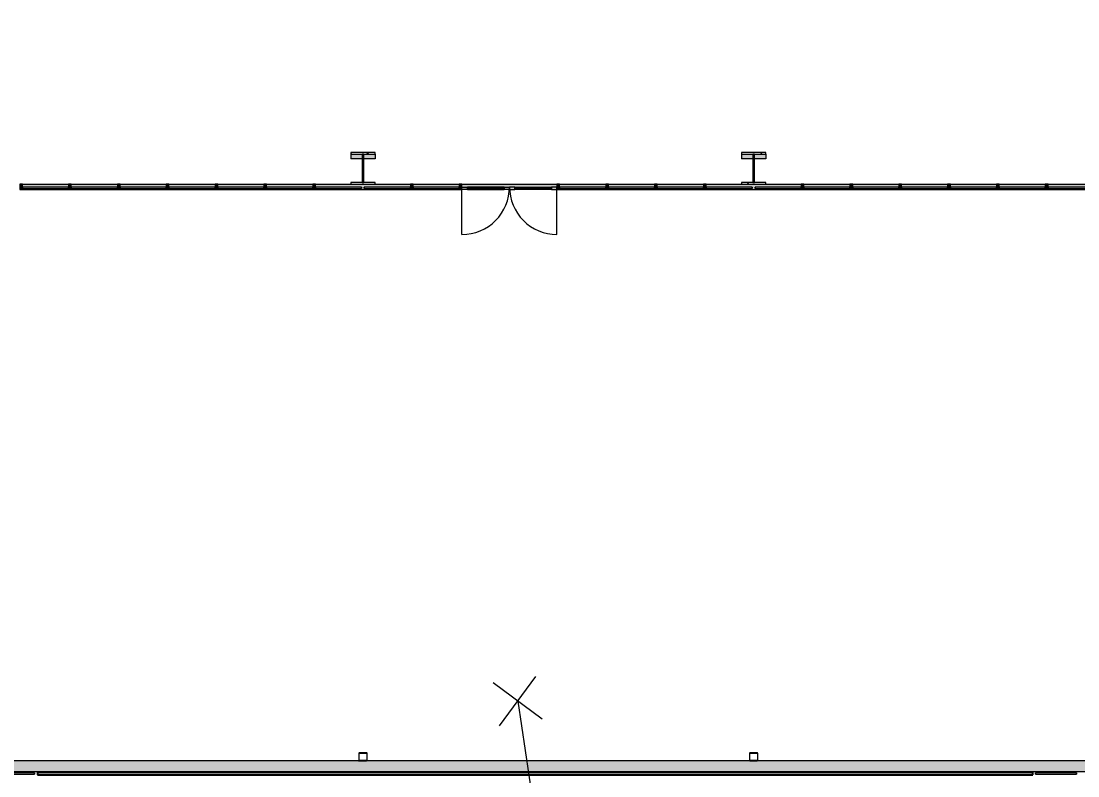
# Model space of a CAD drawing. Header units: inches. Extents: x 20461 to 27285, y -26063 to -19005.
# Drawn here: x 22833 to 23616, y -22798 to -22239 of the extents above; entities that cross this region are included whole.
import ezdxf

# ---------------------------------------------------------------- set-up
doc = ezdxf.new("R2010")
doc.units = ezdxf.units.IN
doc.header["$MEASUREMENT"] = 0
for name, color, linetype, lineweight in [('A-ANNO-DIMS', 211, 'Continuous', 9), ('A-ANNO-DIMS-256', 211, 'Continuous', 9), ('A-DOOR', 31, 'Continuous', 9), ('A-GLAZ-CURT', 52, 'Continuous', 9), ('A-GLAZ-CWMG', 51, 'Continuous', 9), ('A-WALL', 113, 'Continuous', 9), ('C-BLDG-PADS', 91, 'Continuous', 9), ('S-BEAM', 12, 'Continuous', 9), ('S-COLS', 52, 'Continuous', 9)]:
    doc.layers.add(name, color=color, linetype=linetype, lineweight=lineweight)
doc.styles.add('Arial_1', font='arial.ttf', dxfattribs={"height": 23.60479041916167})
doc.dimstyles.new('Arrow_-_3_32__Arial_1', dxfattribs={"dimscale": 12, "dimtxt": 24, "dimasz": 2.666666666666667, "dimexe": 2, "dimexo": 0, "dimgap": 1.333333333333333, "dimtad": 1, "dimjust": 3, "dimdec": 5, "dimrnd": 0.03125, "dimzin": 1, "dimdsep": 46, "dimlunit": 4, "dimtxsty": 'Arial_1', "dimblk1": 'OPEN30', "dimblk2": 'OPEN30', "dimsah": 1, "dimcen": 0.09, "dimazin": 0, "dimtfac": 1, "dimtdec": 4, "dimtix": 1, "dimtmove": 0, "dimatfit": 2, "dimfxl": 1, "dimtvp": 1, "dimtfill": 1, "dimfrac": 2, "dimtolj": 1, "dimtzin": 0, "dimarcsym": 2})
pattern_1 = [(45, (0, 0), (-25.34270703772586, 25.34270703772587), []), (45, (0, 38.4), (-25.34270703772586, 25.34270703772587), [])]

# ---------------------------------------------------------------- blocks, each defined once
blk = doc.blocks.new('HSS-Hollow Structural Section-Column - HSS6X6X1_4-556719-Site Plan - Phase 1')
at = {"layer": 'S-COLS'}
h = blk.add_hatch(dxfattribs=at)
h.set_pattern_fill('FP_2', color=256, style=0, pattern_type=2)
h.set_pattern_definition([(225, (23085.89, -22784.303), (25.34270703772587, -25.34270703772586), []), (225, (23085.89, -22822.703), (25.34270703772587, -25.34270703772586), [])])
h.paths.add_polyline_path([(-2.53400000002307, 3.000000000026602), (-2.863511760056553, 2.863511760059282), (-3.000000000023874, 2.534000000025798), (-2.698755880040153, 2.698755880042199)], flags=0)
h.paths.add_polyline_path([(2.533999999976003, 3.000000000026602), (-2.53400000002307, 3.000000000026602), (-2.53400000002307, 2.7670000000262), (2.533999999976003, 2.7670000000262)], flags=0)
h.paths.add_polyline_path([(2.533999999976003, 3.000000000026602), (2.698755879993086, 2.698755880042199), (2.999999999976807, 2.534000000025798), (2.863511760009487, 2.863511760059282)], flags=0)
h.paths.add_polyline_path([(2.999999999976807, -2.533999999973275), (2.698755879993086, -2.698755879990358), (2.533999999976003, -2.999999999974079), (2.863511760009487, -2.863511760006758)], flags=0)
h.paths.add_polyline_path([(2.766999999977088, 2.534000000025798), (2.766999999977088, -2.533999999973275), (2.999999999976807, -2.533999999973275), (2.999999999976807, 2.534000000025798)], flags=0)
h.paths.add_polyline_path([(-3.000000000023874, -2.533999999973275), (-2.863511760056553, -2.863511760006758), (-2.53400000002307, -2.999999999974079), (-2.698755880040153, -2.698755879990358)], flags=0)
h.paths.add_polyline_path([(-2.767000000024154, 2.534000000025798), (-3.000000000023874, 2.534000000025798), (-3.000000000023874, -2.533999999973275), (-2.767000000024154, -2.533999999973275)], flags=0)
h.paths.add_polyline_path([(2.533999999976003, -2.766999999974359), (-2.53400000002307, -2.766999999974359), (-2.53400000002307, -2.999999999974079), (2.533999999976003, -2.999999999974079)], flags=0)
at = {"layer": 'S-COLS', "lineweight": 15}
for p, q in [((-3.000000000000004, 2.533999999999998), (-3.000000000000004, -2.533999999999977)), ((-2.767000000000004, -2.533999999999948), (-2.767000000000004, 2.533999999999994)), ((2.534000000000103, 3), (-2.534, 3)), ((-2.534000000000001, 2.767), (2.534000000000098, 2.767)), ((2.766999999999992, 2.534000000000108), (2.766999999999992, -2.534000000000056)), ((2.999999999999992, -2.533999999999905), (2.999999999999992, 2.534000000000102)), ((2.53400000000005, -2.766999999999997), (-2.533999999999954, -2.766999999999997)), ((-2.533999999999988, -2.999999999999994), (2.533999999999897, -2.999999999999993))]:
    blk.add_line(p, q, dxfattribs=at)
for centre, radius, start, end in [((-2.534, 2.533999999999996), 0.4660000000000032, 89.99999999999993, 179.9999999999999), ((-2.534, 2.533999999999996), 0.2330000000000041, 90.00000000000065, 180.0000000000004), ((2.5340000000001, 2.534000000000108), 0.4659999999998932, 359.9999999999989, 89.9999999999993), ((2.5340000000001, 2.534000000000108), 0.2329999999998928, 2.735277026058625e-13, 90.00000000000038), ((-2.533999999999989, -2.533999999999978), 0.4660000000000153, 179.9999999999998, 269.9999999999993), ((-2.533999999999955, -2.533999999999947), 0.2330000000000494, 179.9999999999999, 269.9999999999998), ((2.533999999999903, -2.533999999999904), 0.4660000000000886, 269.9999999999989, 359.9999999999993), ((2.53400000000005, -2.534000000000055), 0.2329999999999417, 269.9999999999996, 359.9999999999995)]:
    blk.add_arc(centre, radius, start, end, dxfattribs=at)
blk = doc.blocks.new('HSS-Hollow Structural Section-Column - HSS6X6X1_4-V1-Site Plan - Phase 1')
at = {"layer": 'S-COLS', "lineweight": 15}
for p, q in [((-3.000000000000004, 2.533999999999998), (-3.000000000000004, -2.533999999999977)), ((-2.767000000000004, -2.533999999999948), (-2.767000000000004, 2.533999999999994)), ((2.534000000000103, 3), (-2.534, 3)), ((-2.534000000000001, 2.767), (2.534000000000098, 2.767)), ((2.766999999999992, 2.534000000000108), (2.766999999999992, -2.534000000000056)), ((2.999999999999992, -2.533999999999905), (2.999999999999992, 2.534000000000102)), ((2.53400000000005, -2.766999999999997), (-2.533999999999954, -2.766999999999997)), ((-2.533999999999988, -2.999999999999994), (2.533999999999897, -2.999999999999993))]:
    blk.add_line(p, q, dxfattribs=at)
for centre, radius, start, end in [((-2.534, 2.533999999999996), 0.4660000000000032, 89.99999999999993, 179.9999999999999), ((-2.534, 2.533999999999996), 0.2330000000000041, 90.00000000000065, 180.0000000000004), ((2.5340000000001, 2.534000000000108), 0.4659999999998932, 359.9999999999989, 89.9999999999993), ((2.5340000000001, 2.534000000000108), 0.2329999999998928, 2.735277026058625e-13, 90.00000000000038), ((-2.533999999999989, -2.533999999999978), 0.4660000000000153, 179.9999999999998, 269.9999999999993), ((-2.533999999999955, -2.533999999999947), 0.2330000000000494, 179.9999999999999, 269.9999999999998), ((2.533999999999903, -2.533999999999904), 0.4660000000000886, 269.9999999999989, 359.9999999999993), ((2.53400000000005, -2.534000000000055), 0.2329999999999417, 269.9999999999996, 359.9999999999995)]:
    blk.add_arc(centre, radius, start, end, dxfattribs=at)
blk = doc.blocks.new('Girt_C - 8_D-767115-Site Plan - Phase 1')
at = {"layer": 'S-BEAM'}
for points in [[(24526.39022535195, -22787.49031039715), (24526.39022535195, -22787.30281039715), (22076.1402253517, -22787.39656039705), (22076.1402253517, -22787.49031039705), (24368.71824701914, -22787.49031039714)], [(24526.39022535195, -22795.11531039715), (24526.39022535195, -22787.49031039715), (22076.1402253517, -22787.49031039705), (22076.1402253517, -22795.11531039705), (24368.71824701914, -22795.11531039714)], [(24526.39022535195, -22795.30281039715), (24526.39022535195, -22795.11531039715), (22076.1402253517, -22795.20906039705), (22076.1402253517, -22795.30281039705), (24368.71824701914, -22795.30281039714)]]:
    blk.add_hatch(color=256, dxfattribs=at).paths.add_polyline_path(points, flags=0)
for p, q in [((23083.3562253517, -22787.30281039709), (22076.1402253517, -22787.30281039705)), ((23372.8562253517, -22787.3028103971), (23088.42422535169, -22787.30281039709)), ((23662.3562253517, -22787.30281039711), (23377.92422535169, -22787.3028103971)), ((22076.1402253517, -22795.30281039705), (24526.39022535195, -22795.30281039715))]:
    blk.add_line(p, q, dxfattribs=at)
blk = doc.blocks.new('System Panel - Glazed-809284-Site Plan - Phase 1')
at = {"layer": 'A-GLAZ-CURT', "transparency": 33554649}
blk.add_hatch(color=256, dxfattribs=at).paths.add_polyline_path([(-17.09375000002819, 1.250000000024101), (-17.09375000002819, 0.2500000000222826), (17.0937499999743, 0.2500000000222826), (17.0937499999743, 1.250000000024101)], flags=0)
at = {"layer": 'A-GLAZ-CURT'}
for p, q in [((17.09375000000091, 1.250000000000909), (-17.09375000000091, 1.250000000000909)), ((-17.09375000000091, 1.250000000000909), (-17.09375000000091, 0.2499999999990905)), ((-17.09375000000091, 0.2499999999999999), (-17.09375000000091, 1.25)), ((17.09375000000091, 1.25), (-17.09375000000091, 1.25)), ((-17.09375000000091, 0.2499999999990905), (17.09375000000091, 0.2499999999990905)), ((-17.09375000000091, 0.2499999999999999), (17.09375000000091, 0.2499999999999999)), ((17.09375000000091, 0.2499999999990905), (17.09375000000091, 1.250000000000909)), ((17.09375000000091, 1.25), (17.09375000000091, 0.2499999999999999))]:
    blk.add_line(p, q, dxfattribs=at)
blk = doc.blocks.new('System Panel - Glazed-V14-Site Plan - Phase 1')
at = {"layer": 'A-GLAZ-CURT', "transparency": 33554649}
blk.add_hatch(color=256, dxfattribs=at).paths.add_polyline_path([(-17.09375000002683, 1.250000000024101), (-17.09375000002683, 0.2500000000222826), (17.09374999997567, 0.2500000000222826), (17.09374999997567, 1.250000000024101)], flags=0)
at = {"layer": 'A-GLAZ-CURT'}
for p, q in [((17.09375000000091, 1.250000000000909), (-17.09375000000091, 1.250000000000909)), ((-17.09375000000091, 1.250000000000909), (-17.09375000000091, 0.2499999999990905)), ((-17.09375000000091, 0.2499999999999999), (-17.09375000000091, 1.25)), ((17.09375000000091, 1.25), (-17.09375000000091, 1.25)), ((-17.09375000000091, 0.2499999999990905), (17.09375000000091, 0.2499999999990905)), ((-17.09375000000091, 0.2499999999999999), (17.09375000000091, 0.2499999999999999)), ((17.09375000000091, 0.2499999999990905), (17.09375000000091, 1.250000000000909)), ((17.09375000000091, 1.25), (17.09375000000091, 0.2499999999999999))]:
    blk.add_line(p, q, dxfattribs=at)
blk = doc.blocks.new('System Panel - Glazed-V15-Site Plan - Phase 1')
at = {"layer": 'A-GLAZ-CURT', "transparency": 33554649}
blk.add_hatch(color=256, dxfattribs=at).paths.add_polyline_path([(-17.09375000002614, 1.250000000024101), (-17.09375000002614, 0.2500000000222826), (17.09374999997635, 0.2500000000222826), (17.09374999997635, 1.250000000024101)], flags=0)
at = {"layer": 'A-GLAZ-CURT'}
for p, q in [((17.09375000000091, 1.250000000000909), (-17.09375000000091, 1.250000000000909)), ((-17.09375000000091, 1.250000000000909), (-17.09375000000091, 0.2499999999990905)), ((-17.09375000000091, 0.2499999999999999), (-17.09375000000091, 1.25)), ((17.09375000000091, 1.25), (-17.09375000000091, 1.25)), ((-17.09375000000091, 0.2499999999990905), (17.09375000000091, 0.2499999999990905)), ((-17.09375000000091, 0.2499999999999999), (17.09375000000091, 0.2499999999999999)), ((17.09375000000091, 0.2499999999990905), (17.09375000000091, 1.250000000000909)), ((17.09375000000091, 1.25), (17.09375000000091, 0.2499999999999999))]:
    blk.add_line(p, q, dxfattribs=at)
blk = doc.blocks.new('Door_Single_Storefront - one-809285-Site Plan - Phase 1')
at = {"layer": 'A-DOOR'}
h = blk.add_hatch(color=256, dxfattribs=at)
h.paths.add_polyline_path([(13.59374999997681, 2.000000000023419), (13.59374999997681, 0.2500000000236468), (17.59374999997726, 0.2500000000236468), (17.59374999997726, 2.000000000023419)], flags=0)
h.paths.add_polyline_path([(-17.59375000002433, 2.000000000023419), (-17.59375000002433, 0.2500000000236468), (-13.59375000002387, 0.2500000000236468), (-13.59375000002387, 2.000000000023419)], flags=0)
h = blk.add_hatch(color=256, dxfattribs=at)
h.paths.add_polyline_path([(13.59374999997681, 2.000000000023419), (-13.59375000002387, 2.000000000023419), (-13.59375000002387, 1.50000000002251), (13.59374999997681, 1.50000000002251)], flags=0)
h.paths.add_polyline_path([(1.328228332527715, 0.750000000023192), (-13.59375000002387, 0.750000000023192), (-13.59375000002387, 0.2500000000236468), (13.59374999997681, 0.2500000000236468), (13.59374999997681, 0.750000000023192)], flags=0)
blk.add_hatch(color=256, dxfattribs=at).paths.add_polyline_path([(1.328228332527715, 1.50000000002251), (-13.59375000002387, 1.50000000002251), (-13.59375000002387, 0.750000000023192), (13.59374999997681, 0.750000000023192), (13.59374999997681, 1.50000000002251)], flags=0)
for p, q in [((-17.59375000000043, 35.18750000000074), (-17.59375000000043, -1.06581410364015e-14)), ((-13.59375000000043, 2), (-17.59375000000045, 2)), ((-17.59375000000045, 2), (-17.59375000000045, 0.2499999999999998)), ((-17.59375000000045, 0.2499999999999998), (-13.59375000000043, 0.2499999999999998)), ((-13.59375000000043, 0.2499999999999998), (-13.59375000000043, 2)), ((-13.59375000000043, 2), (13.59375000000047, 2)), ((13.59375000000047, 1.499999999999908), (-13.59375000000043, 1.499999999999908)), ((-13.59375000000043, 1.499999999999908), (-13.59375000000043, 0.7500000000001028)), ((-13.59375000000043, 0.7500000000001028), (13.59375000000047, 0.7500000000001028)), ((13.59375000000047, 0.2499999999999998), (-13.59375000000043, 0.2499999999999998)), ((17.59375000000045, 2), (13.59375000000047, 2)), ((13.59375000000047, 2), (13.59375000000047, 0.2499999999999998)), ((13.59375000000047, 0.7500000000001028), (13.59375000000047, 1.499999999999908)), ((13.59375000000047, 0.2499999999999998), (17.59375000000045, 0.2499999999999998)), ((17.59375000000045, 0.2499999999999998), (17.59375000000045, 2))]:
    blk.add_line(p, q, dxfattribs=at)
blk.add_arc((-17.59375000000048, -2.184918912462308e-13), 35.18750000000099, 359.9999999999994, 90, dxfattribs=at)
blk = doc.blocks.new('Door_Single_Storefront - one-809286-Site Plan - Phase 1')
at = {"layer": 'A-DOOR'}
h = blk.add_hatch(color=256, dxfattribs=at)
h.paths.add_polyline_path([(13.59375000002455, -2.000000000023419), (17.59375000002501, -2.000000000023419), (17.59375000002501, -0.2500000000236468), (13.59375000002455, -0.2500000000236468)], flags=0)
h.paths.add_polyline_path([(-17.59374999997658, -2.000000000023419), (-13.59374999997612, -2.000000000023419), (-13.59374999997612, -0.2500000000236468), (-17.59374999997658, -0.2500000000236468)], flags=0)
h = blk.add_hatch(color=256, dxfattribs=at)
h.paths.add_polyline_path([(13.59375000002455, -2.000000000023419), (13.59375000002455, -1.50000000002251), (-13.59374999997612, -1.50000000002251), (-13.59374999997612, -2.000000000023419)], flags=0)
h.paths.add_polyline_path([(13.59375000002455, -0.750000000023192), (13.59375000002455, -0.2500000000236468), (-13.59374999997612, -0.2500000000236468), (-13.59374999997612, -0.750000000023192)], flags=0)
blk.add_hatch(color=256, dxfattribs=at).paths.add_polyline_path([(13.59375000002455, -1.50000000002251), (13.59375000002455, -0.750000000023192), (-13.59374999997612, -0.750000000023192), (-13.59374999997612, -1.50000000002251)], flags=0)
for p, q in [((-17.59375000000043, -35.18750000000074), (-17.59375000000043, 1.06581410364015e-14)), ((-17.59375000000045, -2), (-17.59375000000045, -0.2499999999999998)), ((-17.59375000000045, -0.2499999999999998), (-13.59375000000043, -0.2499999999999998)), ((-13.59375000000043, -2), (-17.59375000000045, -2)), ((-13.59375000000043, -0.2499999999999998), (-13.59375000000043, -2)), ((13.59375000000047, -0.2499999999999998), (-13.59375000000043, -0.2499999999999998)), ((-13.59375000000043, -1.499999999999908), (-13.59375000000043, -0.7500000000001028)), ((-13.59375000000043, -0.7500000000001028), (13.59375000000047, -0.7500000000001028)), ((13.59375000000047, -1.499999999999908), (-13.59375000000043, -1.499999999999908)), ((-13.59375000000043, -2), (13.59375000000047, -2)), ((13.59375000000047, -2), (13.59375000000047, -0.2499999999999998)), ((13.59375000000047, -0.2499999999999998), (17.59375000000045, -0.2499999999999998)), ((13.59375000000047, -0.7500000000001028), (13.59375000000047, -1.499999999999908)), ((17.59375000000045, -2), (13.59375000000047, -2)), ((17.59375000000045, -0.2499999999999998), (17.59375000000045, -2))]:
    blk.add_line(p, q, dxfattribs=at)
blk.add_arc((-17.59375000000048, 2.184918912462308e-13), 35.18750000000093, 269.9999999999996, 2.480832651541543e-13, dxfattribs=at)
blk = doc.blocks.new('System Panel - Glazed-809288-Site Plan - Phase 1')
at = {"layer": 'A-GLAZ-CURT', "transparency": 33554649}
blk.add_hatch(color=256, dxfattribs=at).paths.add_polyline_path([(17.09374999997771, 1.250000000024101), (-17.0937500000241, 1.250000000024101), (-17.0937500000241, 0.2500000000222826), (17.09374999997771, 0.2500000000222826)], flags=0)
at = {"layer": 'A-GLAZ-CURT'}
for p, q in [((17.09375000000091, 1.250000000000909), (-17.09375000000091, 1.250000000000909)), ((-17.09375000000091, 1.250000000000909), (-17.09375000000091, 0.2499999999990905)), ((-17.09375000000091, 0.2499999999999999), (-17.09375000000091, 1.25)), ((17.09375000000091, 1.25), (-17.09375000000091, 1.25)), ((-17.09375000000091, 0.2499999999990905), (17.09375000000091, 0.2499999999990905)), ((-17.09375000000091, 0.2499999999999999), (17.09375000000091, 0.2499999999999999)), ((17.09375000000091, 0.2499999999990905), (17.09375000000091, 1.250000000000909)), ((17.09375000000091, 1.25), (17.09375000000091, 0.2499999999999999))]:
    blk.add_line(p, q, dxfattribs=at)
blk = doc.blocks.new('Rectangular Mullion - Rectangular Mullion 1-V16-Site Plan - Phase 1')
at = {"layer": 'A-GLAZ-CWMG'}
h = blk.add_hatch(color=256, dxfattribs=at)
h.paths.add_polyline_path([(24462.01522535169, -22364.05281039733), (24496.20272535169, -22364.05281039733), (24496.20272535169, -22363.30281039733), (24462.01522535169, -22363.30281039733)], flags=0)
h.paths.add_polyline_path([(24462.01522535169, -22362.30281039733), (24496.20272535169, -22362.30281039733), (24496.20272535169, -22360.05281039733), (24462.01522535169, -22360.05281039733)], flags=0)
blk.add_hatch(color=256, dxfattribs=at).paths.add_polyline_path([(24496.20272535169, -22363.30281039733), (24496.20272535169, -22362.30281039733), (24462.01522535169, -22362.30281039733), (24462.01522535169, -22363.30281039733)], flags=0)
for p, q in [((24462.01522535166, -22360.0528103973), (24496.20272535167, -22360.0528103973)), ((24462.01522535166, -22364.0528103973), (24496.20272535167, -22364.0528103973))]:
    blk.add_line(p, q, dxfattribs=at)
blk = doc.blocks.new('Rectangular Mullion - Rectangular Mullion 1-V17-Site Plan - Phase 1')
at = {"layer": 'A-GLAZ-CWMG'}
for points in [[(24279.07772535169, -22364.05281039733), (24279.07772535169, -22363.30281039733), (24244.89022535169, -22363.30281039733), (24244.89022535169, -22362.30281039733), (24279.07772535169, -22362.30281039733), (24279.07772535169, -22360.05281039733), (24243.89022535169, -22360.05281039733), (24243.89022535169, -22364.05281039733), (24244.89022535169, -22364.05281039733)], [(24279.07772535169, -22363.30281039733), (24279.07772535169, -22362.30281039733), (24244.89022535169, -22362.30281039733), (24244.89022535169, -22363.30281039733)]]:
    blk.add_hatch(color=256, dxfattribs=at).paths.add_polyline_path(points, flags=0)
for p, q in [((24243.89022535167, -22364.0528103973), (24279.07772535167, -22364.0528103973)), ((24252.89022535167, -22360.0528103973), (24279.07772535167, -22360.0528103973))]:
    blk.add_line(p, q, dxfattribs=at)
blk = doc.blocks.new('Rectangular Mullion - Rectangular Mullion 1-V20-Site Plan - Phase 1')
at = {"layer": 'A-GLAZ-CWMG'}
for points in [[(24242.89022535169, -22364.05281039733), (24243.89022535169, -22364.05281039733), (24243.89022535169, -22360.05281039733), (24208.70272535169, -22360.05281039733), (24208.70272535169, -22362.30281039733), (24242.89022535169, -22362.30281039733), (24242.89022535169, -22363.30281039733), (24208.70272535169, -22363.30281039733), (24208.70272535169, -22364.05281039733)], [(24242.89022535169, -22363.30281039733), (24242.89022535169, -22362.30281039733), (24208.70272535169, -22362.30281039733), (24208.70272535169, -22363.30281039733)]]:
    blk.add_hatch(color=256, dxfattribs=at).paths.add_polyline_path(points, flags=0)
for p, q in [((24208.70272535166, -22360.0528103973), (24234.89022535167, -22360.0528103973)), ((24208.70272535166, -22364.0528103973), (24243.89022535167, -22364.0528103973))]:
    blk.add_line(p, q, dxfattribs=at)
blk = doc.blocks.new('Rectangular Mullion - Rectangular Mullion 1-769168-Site Plan - Phase 1')
at = {"layer": 'A-GLAZ-CWMG'}
blk.add_hatch(color=256, dxfattribs=at).paths.add_polyline_path([(24368.71824701914, -22362.30281039733), (24387.64022535169, -22362.30281039733), (24387.64022535169, -22360.05281039733), (24352.45272535169, -22360.05281039733), (24352.45272535169, -22362.30281039733), (24356.45272535169, -22362.30281039733)], flags=0)
blk.add_line((24352.45272535167, -22360.0528103973), (24387.64022535167, -22360.0528103973), dxfattribs=at)
blk = doc.blocks.new('Rectangular Mullion - Rectangular Mullion 1-769169-Site Plan - Phase 1')
at = {"layer": 'A-GLAZ-CWMG'}
blk.add_hatch(color=256, dxfattribs=at).paths.add_polyline_path([(24348.45272535169, -22362.30281039733), (24352.45272535169, -22362.30281039733), (24352.45272535169, -22360.05281039733), (24317.26522535169, -22360.05281039733), (24317.26522535169, -22362.30281039733), (24321.26522535169, -22362.30281039733)], flags=0)
blk.add_line((24317.26522535167, -22360.0528103973), (24352.45272535167, -22360.0528103973), dxfattribs=at)
blk = doc.blocks.new('Rectangular Mullion - Rectangular Mullion 1-809282-Site Plan - Phase 1')
at = {"layer": 'A-GLAZ-CWMG'}
blk.add_hatch(color=256, dxfattribs=at).paths.add_polyline_path([(-1.000000000022965, -2.000000000024101), (-1.000000000022965, 1.999999999977717), (0.9999999999752162, 1.999999999977717), (0.9999999999752162, -2.000000000024101)], flags=0)
at = {"layer": 'A-GLAZ-CWMG', "lineweight": 13}
for p, q in [((-0.9999999999990904, 2.000000000000909), (0.9999999999990904, 2.000000000000909)), ((-0.9999999999990904, -2.000000000000909), (-0.9999999999990904, 2.000000000000909)), ((0.9999999999990904, 2.000000000000909), (0.9999999999990904, -2.000000000000909)), ((0.9999999999990904, -2.000000000000909), (-0.9999999999990904, -2.000000000000909))]:
    blk.add_line(p, q, dxfattribs=at)
blk = doc.blocks.new('Rectangular Mullion - Rectangular Mullion 1-V18-Site Plan - Phase 1')
at = {"layer": 'A-GLAZ-CWMG'}
blk.add_hatch(color=256, dxfattribs=at).paths.add_polyline_path([(-1.000000000023647, -2.000000000024101), (-1.000000000023647, 1.999999999977717), (0.999999999974534, 1.999999999977717), (0.999999999974534, -2.000000000024101)], flags=0)
at = {"layer": 'A-GLAZ-CWMG', "lineweight": 13}
for p, q in [((-0.9999999999990904, 2.000000000000909), (0.9999999999990904, 2.000000000000909)), ((-0.9999999999990904, -2.000000000000909), (-0.9999999999990904, 2.000000000000909)), ((0.9999999999990904, 2.000000000000909), (0.9999999999990904, -0.2500000000002202)), ((0.9999999999990904, -2.000000000000909), (-0.9999999999990904, -2.000000000000909))]:
    blk.add_line(p, q, dxfattribs=at)
blk = doc.blocks.new('Rectangular Mullion - Rectangular Mullion 1-V19-Site Plan - Phase 1')
at = {"layer": 'A-GLAZ-CWMG'}
blk.add_hatch(color=256, dxfattribs=at).paths.add_polyline_path([(-1.000000000025693, -2.000000000024101), (-1.000000000025693, 1.999999999977717), (0.9999999999724877, 1.999999999977717), (0.9999999999724877, -2.000000000024101)], flags=0)
at = {"layer": 'A-GLAZ-CWMG', "lineweight": 13}
for p, q in [((-0.9999999999990904, 2.000000000000909), (0.9999999999990904, 2.000000000000909)), ((-0.9999999999990904, -0.2500000000002205), (-0.9999999999990904, 2.000000000000909)), ((0.9999999999990904, 2.000000000000909), (0.9999999999990904, -2.000000000000909)), ((0.9999999999990904, -2.000000000000909), (-0.9999999999990904, -2.000000000000909))]:
    blk.add_line(p, q, dxfattribs=at)
blk = doc.blocks.new('System Panel - Glazed-827476-Site Plan - Phase 1')
at = {"layer": 'A-GLAZ-CURT', "transparency": 33554649}
blk.add_hatch(color=256, dxfattribs=at).paths.add_polyline_path([(15.12500000002546, 0.2499999999745341), (15.12500000002546, 1.249999999976353), (-15.12499999997089, 1.249999999976353), (-15.12499999997089, 0.2499999999745341), (2.592021667469453, 0.2499999999745341)], flags=0)
at = {"layer": 'A-GLAZ-CURT'}
for p, q in [((15.12499999999818, 1.250000000000909), (-15.12499999999818, 1.250000000000909)), ((-15.12499999999818, 1.250000000000909), (-15.12499999999818, 0.2499999999990905)), ((-15.12499999999818, 0.2499999999999999), (-15.12499999999818, 1.25)), ((15.12499999999818, 1.25), (-15.12499999999818, 1.25)), ((-15.12499999999818, 0.2499999999990905), (15.12499999999818, 0.2499999999990905)), ((-15.12499999999818, 0.2499999999999999), (15.12499999999818, 0.2499999999999999)), ((15.12499999999818, 0.2499999999990905), (15.12499999999818, 1.250000000000909)), ((15.12499999999818, 1.25), (15.12499999999818, 0.2499999999999999))]:
    blk.add_line(p, q, dxfattribs=at)
blk = doc.blocks.new('DIMBLOCK59-Site Plan - Phase 1')
at = {"layer": 'A-ANNO-DIMS-256'}
for p, q in [((23218.79119135299, -22756.55260086695), (23182.42424792178, -22729.61850675798)), ((23187.1406725829, -22761.26902552807), (23214.07476669187, -22724.90208209685)), ((23200.60771963738, -22743.08555381246), (23253.66749707502, -23099.153889976))]:
    blk.add_line(p, q, dxfattribs=at)
at = {"layer": 'A-ANNO-DIMS-256', "lineweight": 50}
for q in [(23240.47034146943, -23068.76713338502), (23257.43180335837, -23066.23960902679)]:
    blk.add_line((23253.66749707502, -23099.153889976), q, dxfattribs=at)
at = {"layer": 'A-ANNO-DIMS-256'}
blk.add_arc((23200.60771963738, -22743.08555381246), 360.0000000000019, 274.6558845837329, 282.2953218521435, dxfattribs=at)
at = {"layer": 'A-ANNO-DIMS-256', "color": 0, "insert": (23265.73863174423, -22863.85109041487), "char_height": 23.60479041916167, "width": 122.2892307692308, "attachment_point": 1, "rotation": 278.47560321793867, "line_spacing_factor": 0.9385317878468563, "style": 'Arial_1', "bg_fill": 3, "box_fill_scale": 1.25, "bg_fill_color": 0, "bg_fill_transparency": 0}
blk.add_mtext('30\' - 0"', dxfattribs=at)
blk = doc.blocks.new('_Open30')
at = {"color": 0, "linetype": 'ByBlock', "lineweight": -2}
for p, q in [((-1, 0.26794919), (0, 0)), ((0, 0), (-1, -0.26794919)), ((0, 0), (-1, 0))]:
    blk.add_line(p, q, dxfattribs=at)

msp = doc.modelspace()

# ---------------------------------------------------------------- hatches: boundary and pattern name
at = {"layer": 'A-WALL', "transparency": 33554649}
msp.add_hatch(color=256, dxfattribs=at).paths.add_polyline_path([(23471.47024701914, -22797.59021039726), (23582.20272535169, -22797.59021039726), (23582.20272535169, -22796.01541039726), (22844.82772535169, -22796.01541039726), (22844.82772535169, -22797.59021039726), (23247.15824701914, -22797.59021039726)], flags=0)
at = {"layer": 'C-BLDG-PADS', "lineweight": 5}
h = msp.add_hatch(color=256, dxfattribs=at)
h.paths.add_polyline_path([(25803.76522535169, -22797.17781039734), (25834.01522535169, -22797.17781039734), (25834.01522535169, -22796.17781039734), (25803.76522535169, -22796.17781039734), (25803.76522535169, -22796.80281039723)], flags=0)
h.paths.add_polyline_path([(26281.2027253518, -22797.17781039734), (26281.51522535179, -22797.17781039734), (26281.51522535179, -22796.17781039734), (26271.3902253517, -22796.17781039734), (26271.3902253517, -22797.17781039734), (26281.20127004117, -22797.17781039734)], flags=0)
h.paths.add_polyline_path([(26160.8277253517, -22797.17781039734), (26160.8277253517, -22796.17781039734), (26126.6402253517, -22796.17781039734), (26126.6402253517, -22797.17781039734), (26127.6402253517, -22797.17781039734)], flags=0)
h.paths.add_polyline_path([(26090.4527253517, -22797.17781039734), (26124.6402253517, -22797.17781039734), (26124.6402253517, -22796.17781039734), (26090.4527253517, -22796.17781039734)], flags=0)
h.paths.add_polyline_path([(26197.0152253517, -22797.17781039734), (26197.0152253517, -22796.17781039734), (26162.8277253517, -22796.17781039734), (26162.8277253517, -22797.17781039734), (26163.21424701914, -22797.17781039734)], flags=0)
h.paths.add_polyline_path([(26016.0777253517, -22797.17781039734), (26016.0777253517, -22796.17781039734), (25983.01522535169, -22796.17781039734), (25983.01522535169, -22797.17781039734), (25994.98024701914, -22797.17781039734)], flags=0)
h.paths.add_polyline_path([(26233.2027253517, -22797.17781039734), (26233.2027253517, -22796.17781039734), (26199.0152253517, -22796.17781039734), (26199.0152253517, -22797.17781039734)], flags=0)
h.paths.add_polyline_path([(26269.3902253517, -22797.17781039734), (26269.3902253517, -22796.17781039734), (26235.2027253517, -22796.17781039734), (26235.2027253517, -22797.17781039734), (26266.8902253517, -22797.17781039734)], flags=0)
h.paths.add_polyline_path([(25080.0152253517, -22797.17781039734), (25110.2652253517, -22797.17781039734), (25110.2652253517, -22796.17781039734), (25080.0152253517, -22796.17781039734), (25080.0152253517, -22796.80281039723)], flags=0)
h.paths.add_polyline_path([(23584.26522535169, -22797.17781039733), (23614.51522535169, -22797.17781039733), (23614.51522535169, -22796.17781039733), (23584.26522535169, -22796.17781039733), (23584.26522535169, -22796.80281039725)], flags=0)
h.paths.add_polyline_path([(22812.2652253517, -22797.17781039733), (22842.51522535169, -22797.17781039733), (22842.51522535169, -22796.17781039733), (22812.2652253517, -22796.17781039733), (22812.2652253517, -22796.80281039722)], flags=0)
h.paths.add_polyline_path([(24208.57772535169, -22797.17781039729), (24241.76522535169, -22797.17781039729), (24241.76522535169, -22796.17781039728), (24208.57772535169, -22796.17781039728)], flags=0)
h.paths.add_polyline_path([(24170.39022535169, -22797.17781039729), (24170.39022535169, -22796.17781039728), (24136.20272535169, -22796.17781039728), (24136.20272535169, -22797.17781039729), (24144.40624701914, -22797.17781039729)], flags=0)
h.paths.add_polyline_path([(24101.26522535169, -22797.17781039729), (24134.20272535169, -22797.17781039729), (24134.20272535169, -22796.17781039728), (24101.26522535169, -22796.17781039728), (24101.26522535169, -22796.80281039725)], flags=0)
h.paths.add_polyline_path([(22069.4527253517, -22797.1778103972), (22095.76522535169, -22797.1778103972), (22095.76522535169, -22796.17781039719), (22061.57772535169, -22796.17781039719), (22061.57772535169, -22797.1778103972), (22068.99538712451, -22797.1778103972)], flags=0)
h.paths.add_polyline_path([(22206.32772535169, -22797.1778103972), (22240.51522535169, -22797.1778103972), (22240.51522535169, -22796.17781039719), (22206.32772535169, -22796.17781039719)], flags=0)
h.paths.add_polyline_path([(22421.45272535169, -22797.1778103972), (22421.45272535169, -22796.17781039719), (22387.26522535169, -22796.17781039719), (22387.26522535169, -22797.1778103972)], flags=0)
h.paths.add_polyline_path([(22456.51522535169, -22797.1778103972), (22456.51522535169, -22796.17781039719), (22423.45272535169, -22796.17781039719), (22423.45272535169, -22797.1778103972)], flags=0)
h.paths.add_polyline_path([(22097.76522535169, -22797.1778103972), (22131.95272535169, -22797.1778103972), (22131.95272535169, -22796.17781039719), (22097.76522535169, -22796.17781039719)], flags=0)
h.paths.add_polyline_path([(22242.51522535169, -22797.1778103972), (22276.70272535169, -22797.1778103972), (22276.70272535169, -22796.17781039719), (22242.51522535169, -22796.17781039719)], flags=0)
h.paths.add_polyline_path([(22278.70272535169, -22797.1778103972), (22312.89022535169, -22797.1778103972), (22312.89022535169, -22796.17781039719), (22278.70272535169, -22796.17781039719)], flags=0)
h.paths.add_polyline_path([(22204.32772535169, -22797.1778103972), (22204.32772535169, -22796.17781039719), (22170.14022535169, -22796.17781039719), (22170.14022535169, -22797.1778103972)], flags=0)
h.paths.add_polyline_path([(22314.89022535169, -22797.1778103972), (22349.07772535169, -22797.1778103972), (22349.07772535169, -22796.17781039719), (22314.89022535169, -22796.17781039719)], flags=0)
h.paths.add_polyline_path([(22385.26522535169, -22797.1778103972), (22385.26522535169, -22796.17781039719), (22351.07772535169, -22796.17781039719), (22351.07772535169, -22797.1778103972)], flags=0)
h.paths.add_polyline_path([(22133.95272535169, -22797.1778103972), (22168.14022535169, -22797.1778103972), (22168.14022535169, -22796.17781039719), (22133.95272535169, -22796.17781039719)], flags=0)
h.paths.add_polyline_path([(22059.76522535362, -22793.4278103975), (22060.76522535363, -22793.4278103975), (22060.76522535363, -22761.1778103975), (22059.76522535362, -22761.1778103975), (22059.76522535362, -22786.17781039704)], flags=0)
h.paths.add_polyline_path([(24135.45272535169, -22787.30281039726), (24136.45272535169, -22787.30281039726), (24136.45272535169, -22760.24031039728), (24135.45272535169, -22760.24031039728), (24135.45272535169, -22786.67781039725)], flags=0)
h.paths.add_polyline_path([(22059.76522535362, -22759.1778103975), (22060.76522535363, -22759.1778103975), (22060.76522535363, -22724.9903103975), (22059.76522535362, -22724.9903103975)], flags=0)
h.paths.add_polyline_path([(22059.76522535362, -22722.9903103975), (22060.76522535363, -22722.9903103975), (22060.76522535363, -22688.8028103975), (22059.76522535362, -22688.8028103975)], flags=0)
h.paths.add_polyline_path([(24136.45272535169, -22722.05281039728), (24136.45272535169, -22687.86531039728), (24135.45272535169, -22687.86531039728), (24135.45272535169, -22722.05281039728)], flags=0)
h.paths.add_polyline_path([(22059.76522535362, -22686.8028103975), (22060.76522535363, -22686.8028103975), (22060.76522535363, -22652.6153103975), (22059.76522535362, -22652.6153103975)], flags=0)
h.paths.add_polyline_path([(22059.76522535362, -22578.2403103975), (22060.76522535363, -22578.2403103975), (22060.76522535363, -22545.1778103975), (22059.76522535362, -22545.1778103975), (22059.76522535362, -22554.25864546503)], flags=0)
h.paths.add_polyline_path([(22059.76522535205, -22334.17781039757), (22060.76522535206, -22334.17781039757), (22060.76522535206, -22303.92781039758), (22059.76522535205, -22303.92781039758)], flags=0)
h.paths.add_polyline_path([(22059.76522535206, -21899.92781039768), (22060.76522535208, -21899.92781039768), (22060.76522535208, -21869.67781039769), (22059.76522535206, -21869.67781039769), (22059.76522535206, -21896.30464546503)], flags=0)
h.paths.add_polyline_path([(22060.76522535206, -21176.17781039794), (22060.76522535206, -21145.92781039795), (22059.76522535205, -21145.92781039795), (22059.76522535205, -21176.17781039794), (22060.14022535197, -21176.17781039794)], flags=0)
h = msp.add_hatch(color=256, dxfattribs=at)
h.paths.add_polyline_path([(25507.39022535174, -22797.59021039727), (25672.70272535168, -22797.59021039727), (25672.70272535168, -22796.01541039727), (25521.39022535178, -22796.01541039727), (25521.39022535178, -22796.80281039722), (25516.39022535178, -22796.80281039722), (25516.39022535178, -22796.01541039727), (25507.39022535174, -22796.01541039727), (25507.39022535174, -22796.80281039722), (25502.39022535174, -22796.80281039722), (25502.39022535174, -22796.01541039727), (25353.82772535169, -22796.01541039727), (25353.82772535169, -22797.59021039727), (25502.39022535174, -22797.59021039727)], flags=0)
h.paths.add_polyline_path([(22844.82772535169, -22797.59021039726), (23582.20272535169, -22797.59021039726), (23582.20272535169, -22796.01541039726), (22844.82772535169, -22796.01541039726)], flags=0)
h.paths.add_polyline_path([(25994.36865972671, -22336.36531039722), (25995.94345972673, -22336.36531039722), (25995.8902253517, -22110.11531039725), (25994.36865972671, -22110.11531039725), (25994.36865972671, -22335.23217606509)], flags=0)
h.paths.add_polyline_path([(22059.35282535154, -22301.6153103976), (22060.9276253516, -22301.6153103976), (22060.9276253516, -21901.99031039822), (22059.35282535154, -21901.99031039822), (22059.35282535154, -22115.62264546503)], flags=0)
at = {"layer": 'S-COLS'}
h = msp.add_hatch(dxfattribs=at)
h.set_pattern_fill('FP_1', color=256, style=0, pattern_type=2)
h.set_pattern_definition(pattern_1)
h.paths.add_polyline_path([(23094.89022535169, -22337.80276675424), (23094.89022535169, -22336.54944175162), (23076.89022535169, -22336.54944175162), (23076.89022535169, -22337.80276675424)], flags=0)
at = {"layer": 'S-COLS', "lineweight": 5}
h = msp.add_hatch(color=256, dxfattribs=at)
h.paths.add_polyline_path([(23085.26522535169, -22341.30613539986), (23085.26522535169, -22337.80276675424), (23076.89022535169, -22337.80276675424), (23076.89022535169, -22341.30613539986)], flags=0)
h.paths.add_polyline_path([(23094.89022535169, -22341.30613539986), (23094.89022535169, -22337.80276675424), (23086.51522535169, -22337.80276675424), (23086.51522535169, -22341.30613539986)], flags=0)
at = {"layer": 'S-COLS'}
h = msp.add_hatch(dxfattribs=at)
h.set_pattern_fill('FP_1', color=256, style=0, pattern_type=2)
h.set_pattern_definition(pattern_1)
h.paths.add_polyline_path([(23086.51522535169, -22358.80281039724), (23086.51522535169, -22337.80276675424), (23085.26522535169, -22337.80276675424), (23085.26522535169, -22358.80281039724)], flags=0)
h = msp.add_hatch(dxfattribs=at)
h.set_pattern_fill('FP_1', color=256, style=0, pattern_type=2)
h.set_pattern_definition(pattern_1)
h.paths.add_polyline_path([(23384.39022535169, -22337.80276675424), (23384.39022535169, -22336.54944175162), (23366.39022535169, -22336.54944175162), (23366.39022535169, -22337.80276675424)], flags=0)
at = {"layer": 'S-COLS', "lineweight": 5}
h = msp.add_hatch(color=256, dxfattribs=at)
h.paths.add_polyline_path([(23374.76522535169, -22341.30613539986), (23374.76522535169, -22337.80276675424), (23366.39022535169, -22337.80276675424), (23366.39022535169, -22341.30613539986)], flags=0)
h.paths.add_polyline_path([(23384.39022535169, -22341.30613539986), (23384.39022535169, -22337.80276675424), (23376.01522535169, -22337.80276675424), (23376.01522535169, -22341.30613539986)], flags=0)
at = {"layer": 'S-COLS'}
h = msp.add_hatch(dxfattribs=at)
h.set_pattern_fill('FP_1', color=256, style=0, pattern_type=2)
h.set_pattern_definition(pattern_1)
h.paths.add_polyline_path([(23376.01522535169, -22358.80281039724), (23376.01522535169, -22337.80276675424), (23374.76522535169, -22337.80276675424), (23374.76522535169, -22358.80281039724)], flags=0)
h = msp.add_hatch(dxfattribs=at)
h.set_pattern_fill('FP_1', color=256, style=0, pattern_type=2)
h.set_pattern_definition(pattern_1)
h.paths.add_polyline_path([(23384.39022535169, -22360.05281039724), (23384.39022535169, -22358.80281039724), (23366.39022535169, -22358.80281039724), (23366.39022535169, -22360.05281039724)], flags=0)

# ---------------------------------------------------------------- linework, layer by layer
at = {"layer": 'A-WALL', "lineweight": 25}
for p, q in [((23582.20272535167, -22796.01541039723), (22844.82772535167, -22796.01541039723)), ((22844.82772535167, -22796.01541039723), (22844.82772535167, -22797.59021039723)), ((22844.82772535167, -22797.59021039723), (23582.20272535167, -22797.59021039723)), ((23582.20272535167, -22797.59021039723), (23582.20272535167, -22796.01541039723))]:
    msp.add_line(p, q, dxfattribs=at)
at = {"layer": 'S-COLS', "lineweight": 15}
for p, q in [((23094.89022535167, -22336.5494417516), (23076.89022535167, -22336.5494417516)), ((23076.89022535167, -22336.5494417516), (23076.89022535167, -22337.80276675422)), ((23076.89022535167, -22337.80276675422), (23094.89022535167, -22337.80276675422)), ((23086.51522535167, -22337.80276675422), (23085.26522535167, -22337.80276675422)), ((23085.26522535167, -22337.80276675422), (23085.26522535167, -22358.80281039722)), ((23086.51522535167, -22358.80281039722), (23086.51522535167, -22337.80276675422)), ((23094.89022535167, -22337.80276675422), (23094.89022535167, -22336.5494417516)), ((23384.39022535167, -22336.5494417516), (23366.39022535167, -22336.5494417516)), ((23366.39022535167, -22336.5494417516), (23366.39022535167, -22337.80276675422)), ((23366.39022535167, -22337.80276675422), (23384.39022535167, -22337.80276675422)), ((23376.01522535167, -22337.80276675422), (23374.76522535167, -22337.80276675422)), ((23374.76522535167, -22337.80276675422), (23374.76522535167, -22358.80281039722)), ((23376.01522535167, -22358.80281039722), (23376.01522535167, -22337.80276675422)), ((23384.39022535167, -22337.80276675422), (23384.39022535167, -22336.5494417516)), ((23076.89022535167, -22358.80281039721), (23076.89022535167, -22360.05281039721)), ((23094.89022535167, -22358.80281039721), (23076.89022535167, -22358.80281039721)), ((23076.89022535167, -22360.05281039721), (23094.89022535167, -22360.05281039721)), ((23085.26522535167, -22358.80281039722), (23086.51522535167, -22358.80281039722)), ((23094.89022535167, -22360.05281039721), (23094.89022535167, -22358.80281039721)), ((23366.39022535167, -22358.80281039721), (23366.39022535167, -22360.05281039721)), ((23384.39022535167, -22358.80281039721), (23366.39022535167, -22358.80281039721)), ((23366.39022535167, -22360.05281039721), (23384.39022535167, -22360.05281039721)), ((23374.76522535167, -22358.80281039722), (23376.01522535167, -22358.80281039722)), ((23384.39022535167, -22360.05281039721), (23384.39022535167, -22358.80281039721))]:
    msp.add_line(p, q, dxfattribs=at)
at = {"layer": 'S-COLS'}
for p, q in [((23076.89022535167, -22337.80276675422), (23076.89022535167, -22341.30613539983)), ((23094.89022535167, -22337.80276675422), (23094.89022535167, -22341.30613539983)), ((23366.39022535167, -22337.80276675422), (23366.39022535167, -22341.30613539983)), ((23384.39022535167, -22337.80276675422), (23384.39022535167, -22341.30613539983)), ((23085.26522535167, -22341.30613539983), (23076.89022535167, -22341.30613539983)), ((23094.89022535167, -22341.30613539983), (23086.51522535167, -22341.30613539983)), ((23374.76522535167, -22341.30613539983), (23366.39022535167, -22341.30613539983)), ((23384.39022535167, -22341.30613539983), (23376.01522535166, -22341.30613539983))]:
    msp.add_line(p, q, dxfattribs=at)

# ---------------------------------------------------------------- block references
at = {"layer": 'A-DOOR'}
msp.add_blockref('Door_Single_Storefront - one-809286-Site Plan - Phase 1', (23176.85897535166, -22362.0528103973), dxfattribs=at)
at = {"layer": 'A-DOOR', "rotation": 180}
msp.add_blockref('Door_Single_Storefront - one-809285-Site Plan - Phase 1', (23212.04647535167, -22362.0528103973), dxfattribs=at)
at = {"layer": 'A-GLAZ-CURT', "rotation": 180}
for name, p in [('System Panel - Glazed-809284-Site Plan - Phase 1', (22850.67147535167, -22362.0528103973)), ('System Panel - Glazed-809284-Site Plan - Phase 1', (22886.85897535167, -22362.0528103973)), ('System Panel - Glazed-809284-Site Plan - Phase 1', (22923.04647535167, -22362.0528103973)), ('System Panel - Glazed-809284-Site Plan - Phase 1', (22959.23397535167, -22362.0528103973)), ('System Panel - Glazed-809288-Site Plan - Phase 1', (22995.42147535167, -22362.0528103973)), ('System Panel - Glazed-809288-Site Plan - Phase 1', (23031.60897535167, -22362.0528103973)), ('System Panel - Glazed-V15-Site Plan - Phase 1', (23067.79647535167, -22362.0528103973)), ('System Panel - Glazed-V14-Site Plan - Phase 1', (23103.98397535167, -22362.0528103973)), ('System Panel - Glazed-809284-Site Plan - Phase 1', (23140.17147535167, -22362.0528103973)), ('System Panel - Glazed-809284-Site Plan - Phase 1', (23248.73397535167, -22362.0528103973)), ('System Panel - Glazed-809284-Site Plan - Phase 1', (23284.92147535167, -22362.0528103973)), ('System Panel - Glazed-809284-Site Plan - Phase 1', (23321.10897535167, -22362.0528103973)), ('System Panel - Glazed-V15-Site Plan - Phase 1', (23357.29647535167, -22362.0528103973)), ('System Panel - Glazed-V14-Site Plan - Phase 1', (23393.48397535167, -22362.0528103973)), ('System Panel - Glazed-809284-Site Plan - Phase 1', (23429.67147535167, -22362.0528103973)), ('System Panel - Glazed-809284-Site Plan - Phase 1', (23465.85897535167, -22362.0528103973)), ('System Panel - Glazed-809284-Site Plan - Phase 1', (23502.04647535167, -22362.0528103973)), ('System Panel - Glazed-809284-Site Plan - Phase 1', (23538.23397535167, -22362.0528103973)), ('System Panel - Glazed-809284-Site Plan - Phase 1', (23574.42147535167, -22362.0528103973)), ('System Panel - Glazed-809284-Site Plan - Phase 1', (23610.60897535167, -22362.0528103973))]:
    msp.add_blockref(name, p, dxfattribs=at)
at = {"layer": 'A-GLAZ-CURT'}
for p in [(22827.39022535168, -22797.42781039731), (23599.39022535166, -22797.42781039731)]:
    msp.add_blockref('System Panel - Glazed-827476-Site Plan - Phase 1', p, dxfattribs=at)
at = {"layer": 'A-GLAZ-CWMG', "extrusion": (0, 0, -1)}
for name, p in [('Rectangular Mullion - Rectangular Mullion 1-809282-Site Plan - Phase 1', (-22832.57772535167, -22362.0528103973)), ('Rectangular Mullion - Rectangular Mullion 1-809282-Site Plan - Phase 1', (-22868.76522535167, -22362.0528103973)), ('Rectangular Mullion - Rectangular Mullion 1-809282-Site Plan - Phase 1', (-22904.95272535167, -22362.0528103973)), ('Rectangular Mullion - Rectangular Mullion 1-809282-Site Plan - Phase 1', (-22941.14022535167, -22362.0528103973)), ('Rectangular Mullion - Rectangular Mullion 1-809282-Site Plan - Phase 1', (-22977.32772535167, -22362.0528103973)), ('Rectangular Mullion - Rectangular Mullion 1-809282-Site Plan - Phase 1', (-23013.51522535167, -22362.0528103973)), ('Rectangular Mullion - Rectangular Mullion 1-809282-Site Plan - Phase 1', (-23049.70272535167, -22362.0528103973)), ('Rectangular Mullion - Rectangular Mullion 1-809282-Site Plan - Phase 1', (-23122.07772535167, -22362.0528103973)), ('Rectangular Mullion - Rectangular Mullion 1-V19-Site Plan - Phase 1', (-23158.26522535167, -22362.0528103973)), ('Rectangular Mullion - Rectangular Mullion 1-V18-Site Plan - Phase 1', (-23230.64022535167, -22362.0528103973)), ('Rectangular Mullion - Rectangular Mullion 1-809282-Site Plan - Phase 1', (-23266.82772535167, -22362.0528103973)), ('Rectangular Mullion - Rectangular Mullion 1-809282-Site Plan - Phase 1', (-23303.01522535167, -22362.0528103973)), ('Rectangular Mullion - Rectangular Mullion 1-809282-Site Plan - Phase 1', (-23339.20272535167, -22362.0528103973)), ('Rectangular Mullion - Rectangular Mullion 1-809282-Site Plan - Phase 1', (-23411.57772535167, -22362.0528103973)), ('Rectangular Mullion - Rectangular Mullion 1-809282-Site Plan - Phase 1', (-23447.76522535167, -22362.0528103973)), ('Rectangular Mullion - Rectangular Mullion 1-809282-Site Plan - Phase 1', (-23483.95272535167, -22362.0528103973)), ('Rectangular Mullion - Rectangular Mullion 1-809282-Site Plan - Phase 1', (-23520.14022535167, -22362.0528103973)), ('Rectangular Mullion - Rectangular Mullion 1-809282-Site Plan - Phase 1', (-23556.32772535167, -22362.0528103973)), ('Rectangular Mullion - Rectangular Mullion 1-809282-Site Plan - Phase 1', (-23592.51522535167, -22362.0528103973))]:
    msp.add_blockref(name, p, dxfattribs=at)
at = {"layer": 'A-GLAZ-CWMG'}
for name, p in [('Rectangular Mullion - Rectangular Mullion 1-V16-Site Plan - Phase 1', (-1628.4375, 0)), ('Rectangular Mullion - Rectangular Mullion 1-V16-Site Plan - Phase 1', (-1592.25, 0)), ('Rectangular Mullion - Rectangular Mullion 1-V16-Site Plan - Phase 1', (-1556.0625, 0)), ('Rectangular Mullion - Rectangular Mullion 1-V16-Site Plan - Phase 1', (-1519.875, 0)), ('Rectangular Mullion - Rectangular Mullion 1-V16-Site Plan - Phase 1', (-1483.6875, 0)), ('Rectangular Mullion - Rectangular Mullion 1-V16-Site Plan - Phase 1', (-1447.5, 0)), ('Rectangular Mullion - Rectangular Mullion 1-V20-Site Plan - Phase 1', (-1158, 0)), ('Rectangular Mullion - Rectangular Mullion 1-V17-Site Plan - Phase 1', (-1158, 0)), ('Rectangular Mullion - Rectangular Mullion 1-V16-Site Plan - Phase 1', (-1338.9375, 0)), ('Rectangular Mullion - Rectangular Mullion 1-769169-Site Plan - Phase 1', (-1158, 0)), ('Rectangular Mullion - Rectangular Mullion 1-769168-Site Plan - Phase 1', (-1158, 0)), ('Rectangular Mullion - Rectangular Mullion 1-V16-Site Plan - Phase 1', (-1230.375, 0)), ('Rectangular Mullion - Rectangular Mullion 1-V16-Site Plan - Phase 1', (-1194.1875, 0)), ('Rectangular Mullion - Rectangular Mullion 1-V16-Site Plan - Phase 1', (-1158, 0)), ('Rectangular Mullion - Rectangular Mullion 1-V20-Site Plan - Phase 1', (-868.4999999999999, 0)), ('Rectangular Mullion - Rectangular Mullion 1-V17-Site Plan - Phase 1', (-868.4999999999999, 0)), ('Rectangular Mullion - Rectangular Mullion 1-V16-Site Plan - Phase 1', (-1049.4375, 0)), ('Rectangular Mullion - Rectangular Mullion 1-V16-Site Plan - Phase 1', (-1013.25, 0)), ('Rectangular Mullion - Rectangular Mullion 1-V16-Site Plan - Phase 1', (-977.0624999999999, 0)), ('Rectangular Mullion - Rectangular Mullion 1-V16-Site Plan - Phase 1', (-940.8749999999999, 0)), ('Rectangular Mullion - Rectangular Mullion 1-V16-Site Plan - Phase 1', (-904.6874999999999, 0)), ('Rectangular Mullion - Rectangular Mullion 1-V16-Site Plan - Phase 1', (-868.4999999999999, 0))]:
    msp.add_blockref(name, p, dxfattribs=at)
at = {"layer": 'S-BEAM'}
msp.add_blockref('Girt_C - 8_D-767115-Site Plan - Phase 1', (0, 0), dxfattribs=at)
at = {"layer": 'S-COLS', "rotation": 180}
for name, p in [('HSS-Hollow Structural Section-Column - HSS6X6X1_4-556719-Site Plan - Phase 1', (23085.89022535167, -22784.30281039722)), ('HSS-Hollow Structural Section-Column - HSS6X6X1_4-V1-Site Plan - Phase 1', (23375.39022535167, -22784.30281039722))]:
    msp.add_blockref(name, p, dxfattribs=at)

# ---------------------------------------------------------------- next in the draw order: dimensions: what is measured, and where the dimension line sits
at = {"layer": 'A-ANNO-DIMS'}
dim = msp.add_radius_dim(center=(23200.60771963738, -22743.08555381246), mpoint=(23253.66749707502, -23099.15388997599), dimstyle='Arrow_-_3_32__Arial_1', override={"dimpost": '<>'}, dxfattribs=at)
dim.commit()
dim.dimension.update_dxf_attribs({"geometry": 'DIMBLOCK59-Site Plan - Phase 1', "text_midpoint": (23252.53296364875, -22901.15874480665)})

doc.saveas('drawing.dxf')
